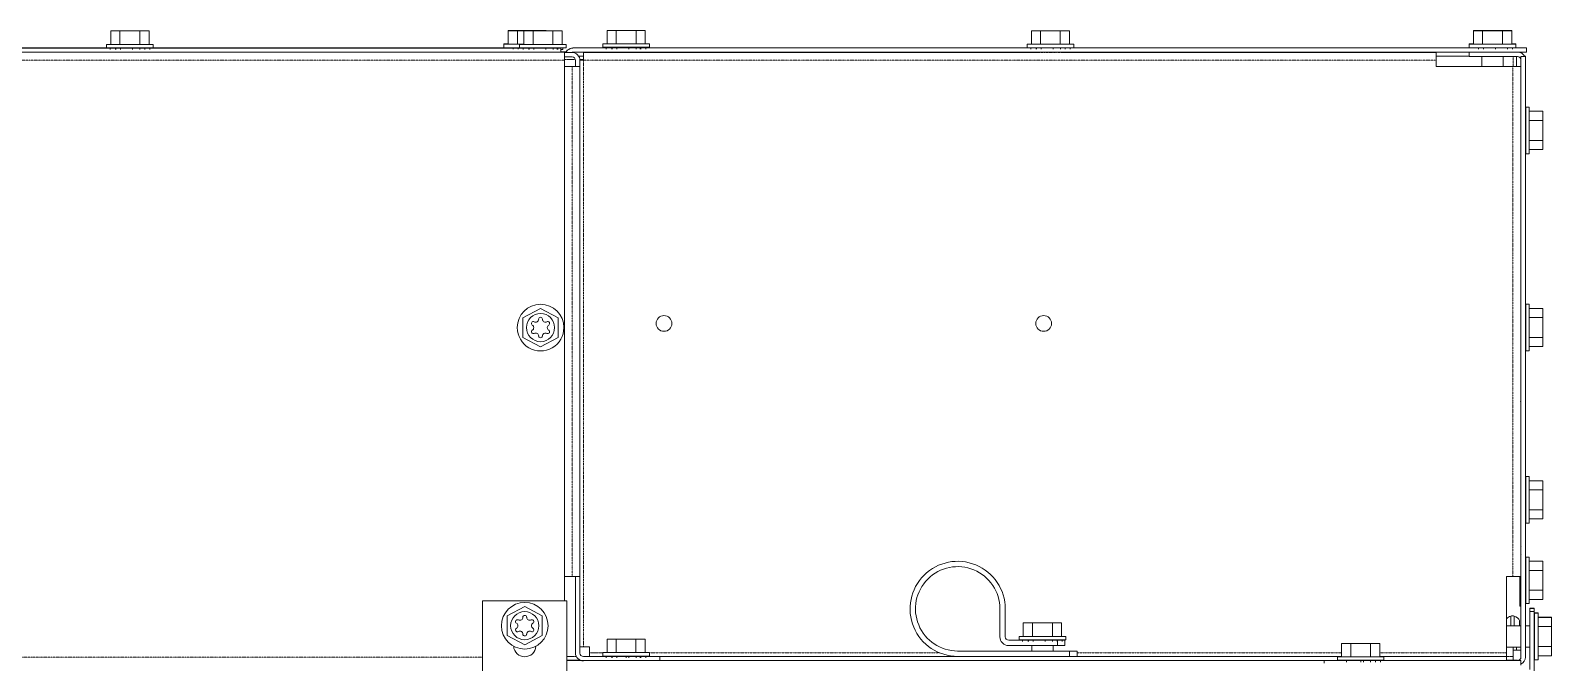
# Model space of a CAD drawing. Header units: millimetres. Extents: x 60499 to 556746, y 248297 to 497145.
# Drawn here: x 197580 to 208932, y 459628 to 464348 of the extents above; entities that cross this region are included whole.
import ezdxf

# ---------------------------------------------------------------- set-up
doc = ezdxf.new("R2010")
doc.units = ezdxf.units.MM
doc.linetypes.add('PHANTOM', pattern=[20, 10, -2, 2, -2, 2, -2])

msp = doc.modelspace()

# ---------------------------------------------------------------- linework, layer by layer
at = {"color": 7, "lineweight": 13, "ltscale": 0.002048}
for p, q in [((198248, 464344), (198179, 464344)), ((198396, 464344), (198465, 464344)), ((201214, 464347), (201145, 464347)), ((201214, 464347), (201145, 464346)), ((201214, 464346), (201145, 464346)), ((201331, 464345), (201262, 464345)), ((201361, 464347), (201430, 464347)), ((201361, 464346), (201430, 464346)), ((201361, 464346), (201430, 464346)), ((201479, 464345), (201548, 464345)), ((201952, 464348), (201883, 464348)), ((202100, 464348), (202168, 464348)), ((205118, 464346), (205050, 464346)), ((205266, 464346), (205335, 464346)), ((208418, 464348), (208350, 464348)), ((208418, 464346), (208350, 464346)), ((208566, 464348), (208635, 464348)), ((208566, 464346), (208635, 464346)), ((198396, 464244), (198465, 464244)), ((201479, 464244), (201548, 464244)), ((202100, 464247), (202168, 464247)), ((205266, 464245), (205335, 464245)), ((208566, 464245), (208635, 464245)), ((208867, 463744), (208867, 463675)), ((208867, 463527), (208867, 463458)), ((208867, 462272), (208867, 462204)), ((208867, 462056), (208867, 461987)), ((208867, 460985), (208867, 460917)), ((208867, 460769), (208867, 460700)), ((208867, 460384), (208867, 460316)), ((208867, 460168), (208867, 460099)), ((205059, 459924), (204990, 459924)), ((205207, 459924), (205276, 459924)), ((208932, 459965), (208932, 459896)), ((201952, 459803), (201883, 459803)), ((202099, 459803), (202168, 459803)), ((205207, 459823), (205276, 459823)), ((202099, 459702), (202168, 459702)), ((207434, 459771), (207365, 459771)), ((207582, 459771), (207650, 459771)), ((207582, 459671), (207650, 459671)), ((208932, 459748), (208932, 459679))]:
    msp.add_line(p, q, dxfattribs=at)
at = {"color": 7, "lineweight": 13, "ltscale": 0.002047}
for p, q in [((198179, 464344), (198248, 464344)), ((198465, 464344), (198396, 464344)), ((201145, 464347), (201214, 464347)), ((201145, 464346), (201214, 464346)), ((201145, 464346), (201214, 464346)), ((201262, 464345), (201331, 464345)), ((201430, 464347), (201362, 464347)), ((201430, 464346), (201362, 464347)), ((201430, 464346), (201362, 464346)), ((201548, 464345), (201479, 464345)), ((201883, 464348), (201952, 464348)), ((202168, 464348), (202100, 464348)), ((205050, 464346), (205118, 464346)), ((205335, 464346), (205266, 464346)), ((208350, 464348), (208418, 464348)), ((208350, 464346), (208418, 464346)), ((208635, 464348), (208566, 464348)), ((208635, 464346), (208566, 464346)), ((198179, 464244), (198248, 464244)), ((201145, 464245), (201214, 464245)), ((201262, 464244), (201331, 464244)), ((201883, 464247), (201952, 464247)), ((205050, 464245), (205118, 464245)), ((208350, 464245), (208418, 464245)), ((204990, 459924), (205059, 459924)), ((205276, 459924), (205207, 459924)), ((201883, 459803), (201951, 459803)), ((202168, 459803), (202100, 459803)), ((204990, 459823), (205059, 459823)), ((201883, 459702), (201951, 459702)), ((207365, 459771), (207434, 459771)), ((207365, 459671), (207434, 459671)), ((207650, 459771), (207582, 459771))]:
    msp.add_line(p, q, dxfattribs=at)
at = {"color": 7, "lineweight": 13, "ltscale": 0.003}
for p, q in [((198179, 464244), (198179, 464344)), ((198248, 464244), (198248, 464344)), ((198396, 464244), (198396, 464344)), ((198465, 464244), (198465, 464344)), ((201145, 464245), (201145, 464346)), ((201214, 464245), (201214, 464346)), ((201262, 464244), (201262, 464345)), ((201331, 464244), (201331, 464345)), ((201479, 464244), (201479, 464345)), ((201548, 464244), (201548, 464345)), ((201883, 464247), (201883, 464348)), ((201952, 464247), (201952, 464348)), ((202100, 464247), (202100, 464348)), ((202168, 464247), (202168, 464348)), ((205050, 464245), (205050, 464346)), ((205118, 464245), (205118, 464346)), ((205266, 464245), (205266, 464346)), ((205335, 464245), (205335, 464346)), ((208350, 464245), (208350, 464346)), ((208418, 464245), (208418, 464346)), ((208566, 464245), (208566, 464346)), ((208635, 464247), (208635, 464348)), ((208635, 464245), (208635, 464346)), ((208766, 463744), (208867, 463744)), ((208766, 463675), (208867, 463675)), ((208766, 463527), (208867, 463527)), ((208766, 463458), (208867, 463458)), ((208766, 462272), (208867, 462272)), ((208766, 462204), (208867, 462204)), ((208766, 462056), (208867, 462056)), ((208766, 461987), (208867, 461987)), ((208766, 460986), (208867, 460986)), ((208766, 460985), (208867, 460985)), ((208766, 460917), (208867, 460917)), ((208766, 460769), (208867, 460769)), ((208766, 460700), (208867, 460700)), ((208766, 460384), (208867, 460384)), ((208766, 460316), (208867, 460316)), ((208766, 460168), (208867, 460168)), ((208766, 460099), (208867, 460099)), ((204990, 459823), (204990, 459924)), ((205059, 459823), (205059, 459924)), ((205207, 459823), (205207, 459924)), ((205276, 459823), (205276, 459924)), ((208832, 459966), (208932, 459966)), ((208832, 459965), (208932, 459965)), ((208832, 459896), (208932, 459896)), ((201883, 459702), (201883, 459803)), ((201951, 459702), (201951, 459803)), ((202099, 459702), (202099, 459803)), ((202168, 459702), (202168, 459803)), ((207365, 459671), (207365, 459771)), ((207434, 459671), (207434, 459771)), ((207582, 459671), (207582, 459771)), ((207650, 459671), (207650, 459771)), ((208832, 459748), (208932, 459748)), ((208832, 459679), (208932, 459679))]:
    msp.add_line(p, q, dxfattribs=at)
at = {"color": 7, "lineweight": 13, "ltscale": 0.004405}
for p, q in [((198248, 464344), (198396, 464344)), ((198396, 464344), (198248, 464344)), ((201214, 464347), (201361, 464347)), ((201362, 464347), (201214, 464347)), ((201362, 464347), (201214, 464347)), ((201214, 464346), (201361, 464346)), ((201362, 464346), (201214, 464346)), ((201214, 464346), (201361, 464346)), ((201331, 464345), (201479, 464345)), ((201479, 464345), (201331, 464345)), ((201952, 464348), (202100, 464348)), ((202100, 464348), (201952, 464348)), ((205118, 464346), (205266, 464346)), ((205266, 464346), (205118, 464346)), ((208418, 464348), (208566, 464348)), ((208566, 464348), (208418, 464348)), ((208418, 464346), (208566, 464346)), ((208566, 464346), (208418, 464346)), ((198248, 464244), (198396, 464244)), ((201331, 464244), (201479, 464244)), ((201952, 464247), (202100, 464247)), ((205118, 464245), (205266, 464245)), ((208418, 464245), (208566, 464245)), ((208867, 463675), (208867, 463527)), ((201387, 462272), (201256, 462203)), ((201387, 462272), (201256, 462203)), ((201518, 462203), (201387, 462272)), ((201518, 462203), (201387, 462272)), ((201256, 462203), (201256, 462055)), ((201518, 462055), (201518, 462203)), ((208867, 462204), (208867, 462056)), ((201256, 462055), (201387, 461986)), ((201387, 461986), (201518, 462055)), ((208867, 460917), (208867, 460769)), ((208867, 460316), (208867, 460168)), ((201269, 460046), (201138, 459977)), ((201400, 459977), (201269, 460046)), ((201138, 459977), (201138, 459829)), ((201400, 459829), (201400, 459977)), ((205059, 459924), (205207, 459924)), ((205207, 459924), (205059, 459924)), ((208932, 459896), (208932, 459748)), ((201138, 459829), (201269, 459760)), ((201269, 459760), (201400, 459829)), ((201951, 459803), (202099, 459803)), ((202100, 459803), (201952, 459803)), ((205059, 459823), (205207, 459823)), ((201951, 459702), (202099, 459702)), ((207434, 459771), (207582, 459771)), ((207582, 459771), (207434, 459771)), ((207434, 459671), (207582, 459671))]:
    msp.add_line(p, q, dxfattribs=at)
at = {"color": 7, "lineweight": 13, "ltscale": 2.8415e-05}
for p, q in [((201145, 464346), (201145, 464347)), ((201114, 464246), (201114, 464247)), ((201114, 464245), (201114, 464246))]:
    msp.add_line(p, q, dxfattribs=at)
at = {"color": 7, "lineweight": 13, "ltscale": 2.84751e-05}
msp.add_line((201145, 464346), (201145, 464346), dxfattribs=at)
at = {"color": 7, "lineweight": 13, "ltscale": 2.71534e-05}
for p, q in [((201214, 464347), (201214, 464347)), ((201361, 464347), (201361, 464347))]:
    msp.add_line(p, q, dxfattribs=at)
at = {"color": 7, "lineweight": 13, "ltscale": 2.72736e-05}
for p, q in [((201214, 464346), (201214, 464346)), ((201361, 464346), (201361, 464346))]:
    msp.add_line(p, q, dxfattribs=at)
at = {"color": 7, "lineweight": 13, "ltscale": 1.71812e-05}
msp.add_line((201361, 464345), (201361, 464346), dxfattribs=at)
at = {"color": 7, "lineweight": 13, "ltscale": 7.46119e-05}
msp.add_line((201430, 464345), (201430, 464347), dxfattribs=at)
at = {"color": 7, "lineweight": 13, "ltscale": 1.77819e-05}
msp.add_line((201430, 464345), (201430, 464346), dxfattribs=at)
at = {"color": 7, "lineweight": 13, "ltscale": 4.6257e-05}
msp.add_line((201430, 464345), (201430, 464346), dxfattribs=at)
at = {"color": 7, "lineweight": 13, "ltscale": 5.49076e-05}
for p, q in [((208350, 464346), (208350, 464348)), ((208318, 464245), (208318, 464247))]:
    msp.add_line(p, q, dxfattribs=at)
at = {"color": 7, "lineweight": 13, "ltscale": 5.37061e-05}
for p, q in [((208418, 464346), (208418, 464348)), ((208566, 464346), (208566, 464348))]:
    msp.add_line(p, q, dxfattribs=at)
at = {"color": 7, "lineweight": 13, "ltscale": 0.03937}
for p, q in [((189896, 464215), (201539, 464215)), ((194603, 464219), (198148, 464219)), ((198496, 464219), (201140, 464219)), ((201974, 464217), (208744, 464217)), ((205019, 464219), (202173, 464219)), ((208344, 464219), (205366, 464219)), ((189896, 464186), (201539, 464186)), ((201566, 464126), (201566, 460090)), ((201707, 464184), (205113, 464184)), ((201974, 464187), (208744, 464187)), ((205272, 464184), (208072, 464184)), ((208704, 464153), (208704, 459669)), ((208738, 464153), (208738, 459669)), ((201681, 464078), (201681, 460270)), ((208702, 460271), (208702, 464079)), ((207365, 459674), (202173, 459674)), ((205335, 459714), (204500, 459714)), ((205335, 459674), (204500, 459674)), ((208597, 459674), (207650, 459674)), ((201584, 459642), (207235, 459642)), ((207235, 459642), (208704, 459642))]:
    msp.add_line(p, q, dxfattribs=at)
at = {"color": 7, "lineweight": 13, "ltscale": 0.000762519}
for p, q in [((198148, 464218), (198148, 464244)), ((198496, 464218), (198496, 464244)), ((201114, 464219), (201114, 464245)), ((201231, 464219), (201231, 464244)), ((201579, 464219), (201579, 464244)), ((201852, 464222), (201852, 464247)), ((208318, 464219), (208318, 464245)), ((208666, 464221), (208666, 464247)), ((208666, 464219), (208666, 464245)), ((204959, 459798), (204959, 459823)), ((205307, 459798), (205307, 459823)), ((201852, 459676), (201852, 459702)), ((202199, 459676), (202199, 459702)), ((207334, 459645), (207334, 459671)), ((207681, 459645), (207681, 459671))]:
    msp.add_line(p, q, dxfattribs=at)
at = {"color": 7, "lineweight": 13, "ltscale": 0.000374982}
for p, q in [((198174, 464218), (198174, 464205)), ((198216, 464218), (198216, 464205)), ((198218, 464218), (198218, 464205)), ((198253, 464205), (198253, 464218)), ((198433, 464205), (198433, 464218)), ((198470, 464218), (198470, 464205)), ((201182, 464219), (201182, 464207)), ((201219, 464207), (201219, 464219)), ((201257, 464219), (201257, 464206)), ((201299, 464219), (201299, 464206)), ((201301, 464219), (201301, 464206)), ((201426, 464206), (201426, 464219)), ((201480, 464219), (201480, 464206)), ((201510, 464219), (201510, 464206)), ((201553, 464219), (201553, 464206)), ((201921, 464222), (201921, 464209)), ((201957, 464209), (201957, 464222)), ((202130, 464222), (202130, 464209)), ((202136, 464209), (202136, 464222)), ((202173, 464222), (202173, 464209)), ((205045, 464219), (205045, 464207)), ((205087, 464219), (205087, 464207)), ((205088, 464219), (205088, 464207)), ((205213, 464207), (205213, 464219)), ((205267, 464219), (205267, 464207)), ((205340, 464219), (205340, 464207)), ((208386, 464219), (208386, 464207)), ((208424, 464207), (208424, 464219)), ((208603, 464207), (208603, 464219)), ((208640, 464219), (208640, 464207)), ((205064, 459785), (205064, 459798)), ((205154, 459785), (205154, 459798)), ((205208, 459798), (205208, 459785)), ((205243, 459785), (205243, 459798)), ((201921, 459676), (201921, 459664)), ((201957, 459664), (201957, 459676)), ((202130, 459676), (202130, 459664)), ((202136, 459664), (202136, 459676)), ((207403, 459645), (207403, 459632)), ((207508, 459645), (207508, 459632)), ((207529, 459632), (207529, 459645)), ((207582, 459645), (207582, 459632)), ((207618, 459632), (207618, 459645)), ((207655, 459645), (207655, 459632))]:
    msp.add_line(p, q, dxfattribs=at)
at = {"color": 7, "lineweight": 13, "ltscale": 0.005176}
for p, q in [((198322, 464244), (198496, 464244)), ((201405, 464244), (201579, 464244)), ((202026, 464247), (202199, 464247)), ((205192, 464245), (205366, 464245)), ((208492, 464245), (208666, 464245)), ((205133, 459823), (205307, 459823)), ((202025, 459702), (202199, 459702)), ((207508, 459671), (207681, 459671))]:
    msp.add_line(p, q, dxfattribs=at)
at = {"color": 7, "lineweight": 13, "ltscale": 0.000375042}
for p, q in [((198343, 464205), (198343, 464218)), ((198397, 464218), (198397, 464205)), ((201336, 464206), (201336, 464219)), ((201516, 464206), (201516, 464219)), ((201878, 464222), (201878, 464209)), ((201920, 464222), (201920, 464209)), ((202047, 464209), (202047, 464222)), ((202100, 464222), (202100, 464209)), ((205124, 464207), (205124, 464219)), ((205303, 464207), (205303, 464219)), ((208513, 464207), (208513, 464219)), ((204985, 459798), (204985, 459785)), ((205027, 459798), (205027, 459785)), ((205028, 459798), (205028, 459785)), ((205281, 459798), (205281, 459785)), ((201878, 459676), (201878, 459664)), ((201920, 459676), (201920, 459664)), ((202025, 459676), (202025, 459664)), ((202046, 459664), (202046, 459676)), ((202100, 459676), (202100, 459664)), ((202173, 459676), (202173, 459664))]:
    msp.add_line(p, q, dxfattribs=at)
at = {"color": 7, "lineweight": 13, "ltscale": 0.000925019}
for p, q in [((198496, 464244), (198465, 464244)), ((201579, 464244), (201548, 464244)), ((202199, 464247), (202168, 464247)), ((208635, 464247), (208666, 464247)), ((208666, 464247), (208635, 464247)), ((208666, 464245), (208635, 464245)), ((205307, 459823), (205276, 459823)), ((202199, 459702), (202168, 459702)), ((207681, 459671), (207650, 459671))]:
    msp.add_line(p, q, dxfattribs=at)
at = {"color": 7, "lineweight": 13, "ltscale": 0.001453}
msp.add_line((201214, 464245), (201262, 464245), dxfattribs=at)
at = {"color": 7, "lineweight": 13, "ltscale": 9.4196e-05}
msp.add_line((201539, 464215), (201539, 464219), dxfattribs=at)
at = {"color": 7, "lineweight": 13, "ltscale": 0.000887533}
msp.add_line((201539, 464186), (201539, 464215), dxfattribs=at)
at = {"color": 7, "lineweight": 13, "ltscale": 0.000400093}
msp.add_line((201553, 464206), (201539, 464206), dxfattribs=at)
at = {"color": 7, "lineweight": 13, "ltscale": 0.000380142}
msp.add_line((201589, 464203), (201580, 464194), dxfattribs=at)
at = {"color": 7, "lineweight": 13, "ltscale": 0.0003801}
msp.add_line((201589, 464200), (201580, 464191), dxfattribs=at)
at = {"color": 7, "lineweight": 13, "ltscale": 0.002431}
msp.add_line((201629, 464219), (201711, 464219), dxfattribs=at)
at = {"color": 7, "lineweight": 13, "ltscale": 7.23291e-05}
msp.add_line((201629, 464217), (201629, 464219), dxfattribs=at)
at = {"color": 7, "lineweight": 13, "ltscale": 0.001556}
for p, q in [((201629, 464217), (201681, 464217)), ((201629, 464187), (201681, 464187))]:
    msp.add_line(p, q, dxfattribs=at)
at = {"color": 7, "lineweight": 13, "ltscale": 0.008727}
for p, q in [((201681, 464217), (201974, 464217)), ((201681, 464187), (201974, 464187))]:
    msp.add_line(p, q, dxfattribs=at)
at = {"color": 7, "lineweight": 13, "ltscale": 0.004975}
msp.add_line((201878, 464219), (201711, 464219), dxfattribs=at)
at = {"color": 7, "lineweight": 13, "ltscale": 5.88725e-06}
msp.add_line((201711, 464219), (201711, 464219), dxfattribs=at)
at = {"color": 7, "lineweight": 13, "ltscale": 0.000762579}
for p, q in [((202199, 464222), (202199, 464247)), ((208740, 463775), (208766, 463775)), ((208740, 463427), (208766, 463427)), ((208740, 462304), (208766, 462304)), ((208740, 461956), (208766, 461956)), ((208740, 461017), (208766, 461017)), ((208740, 461016), (208766, 461016)), ((208740, 460669), (208766, 460669)), ((208740, 460415), (208766, 460415)), ((208740, 460068), (208766, 460068)), ((208806, 459998), (208832, 459998)), ((208806, 459996), (208832, 459996)), ((208806, 459648), (208832, 459648))]:
    msp.add_line(p, q, dxfattribs=at)
at = {"color": 7, "lineweight": 13, "ltscale": 0.000762459}
for p, q in [((205019, 464219), (205019, 464245)), ((205366, 464219), (205366, 464245))]:
    msp.add_line(p, q, dxfattribs=at)
at = {"color": 7, "lineweight": 13, "ltscale": 0.000924899}
msp.add_line((205366, 464245), (205335, 464245), dxfattribs=at)
at = {"color": 7, "lineweight": 13, "ltscale": 0.0031}
for p, q in [((208744, 464219), (208640, 464219)), ((204881, 459795), (204985, 459795)), ((202173, 459674), (202277, 459674))]:
    msp.add_line(p, q, dxfattribs=at)
at = {"color": 7, "lineweight": 13, "ltscale": 7.82163e-05}
msp.add_line((208744, 464217), (208744, 464219), dxfattribs=at)
at = {"color": 7, "lineweight": 13, "ltscale": 0.000899968}
msp.add_line((208744, 464217), (208744, 464187), dxfattribs=at)
at = {"color": 7, "linetype": 'PHANTOM', "lineweight": 13, "ltscale": 0.03937}
for p, q in [((189892, 464126), (201566, 464126)), ((208072, 464184), (201707, 464184)), ((208072, 464125), (201707, 464125)), ((201707, 459746), (201707, 464125)), ((201622, 464078), (201622, 460270)), ((208643, 460271), (208643, 464079)), ((194026, 459668), (200954, 459668)), ((204492, 459674), (202173, 459674)), ((204366, 459700), (202199, 459700)), ((207365, 459700), (205391, 459700)), ((207365, 459674), (205391, 459674)), ((208597, 459700), (207650, 459700)), ((208597, 459674), (207650, 459674))]:
    msp.add_line(p, q, dxfattribs=at)
at = {"color": 7, "lineweight": 13, "ltscale": 0.001029}
msp.add_line((201574, 464189), (201539, 464189), dxfattribs=at)
at = {"color": 7, "lineweight": 13, "ltscale": 0.001032}
msp.add_line((201574, 464189), (201539, 464189), dxfattribs=at)
at = {"color": 7, "lineweight": 13, "ltscale": 0.00066574}
msp.add_line((201562, 464186), (201539, 464186), dxfattribs=at)
at = {"color": 7, "lineweight": 13, "ltscale": 0.000784566}
msp.add_line((201539, 464186), (201566, 464186), dxfattribs=at)
at = {"color": 7, "linetype": 'PHANTOM', "lineweight": 13, "ltscale": 0.000784566}
msp.add_line((201539, 464186), (201566, 464186), dxfattribs=at)
at = {"color": 7, "lineweight": 13, "ltscale": 1.68207e-06}
msp.add_line((201566, 464186), (201566, 464186), dxfattribs=at)
at = {"color": 7, "lineweight": 13, "ltscale": 0.001775}
msp.add_line((201566, 464126), (201566, 464186), dxfattribs=at)
at = {"color": 7, "lineweight": 13, "ltscale": 0.001659}
msp.add_line((201622, 464184), (201566, 464184), dxfattribs=at)
at = {"color": 7, "lineweight": 13, "ltscale": 0.001658}
for p, q in [((201566, 464183), (201622, 464183)), ((201566, 464150), (201622, 464150)), ((201622, 464078), (201566, 464078)), ((201622, 464078), (201566, 464078)), ((201622, 460270), (201566, 460270))]:
    msp.add_line(p, q, dxfattribs=at)
at = {"color": 7, "linetype": 'PHANTOM', "lineweight": 13, "ltscale": 0.002416}
msp.add_line((201647, 464130), (201566, 464130), dxfattribs=at)
at = {"color": 7, "lineweight": 13, "ltscale": 7.2269e-05}
msp.add_line((201580, 464191), (201580, 464194), dxfattribs=at)
at = {"color": 7, "lineweight": 13, "ltscale": 2.54714e-05}
msp.add_line((201622, 464184), (201622, 464183), dxfattribs=at)
at = {"color": 7, "lineweight": 13, "ltscale": 0.00136}
for p, q in [((201648, 464124), (201648, 464078)), ((201681, 464124), (201681, 464078)), ((208072, 464079), (208072, 464125)), ((208597, 460271), (208643, 460271)), ((201753, 459746), (201753, 459700))]:
    msp.add_line(p, q, dxfattribs=at)
at = {"color": 7, "lineweight": 13, "ltscale": 0.001042}
msp.add_line((201672, 464155), (201707, 464155), dxfattribs=at)
at = {"color": 7, "linetype": 'PHANTOM', "lineweight": 13, "ltscale": 0.000782764}
msp.add_line((201707, 464130), (201681, 464130), dxfattribs=at)
at = {"color": 7, "lineweight": 13, "ltscale": 2.64325e-06}
for p, q in [((201707, 464184), (201707, 464184)), ((208072, 464184), (208072, 464184)), ((201648, 464078), (201648, 464078)), ((201681, 464078), (201681, 464078)), ((208669, 464079), (208669, 464079)), ((208702, 464079), (208702, 464079)), ((201753, 459674), (201753, 459674)), ((208597, 459674), (208597, 459674))]:
    msp.add_line(p, q, dxfattribs=at)
at = {"color": 7, "lineweight": 13, "ltscale": 0.001765}
for p, q in [((201707, 464184), (201707, 464125)), ((208072, 464184), (208072, 464125))]:
    msp.add_line(p, q, dxfattribs=at)
at = {"color": 7, "lineweight": 13, "ltscale": 6.23568e-05}
msp.add_line((207906, 464187), (207906, 464184), dxfattribs=at)
at = {"color": 7, "lineweight": 13, "ltscale": 0.007316}
for p, q in [((208318, 464156), (208072, 464156)), ((208072, 464156), (208318, 464156))]:
    msp.add_line(p, q, dxfattribs=at)
at = {"color": 7, "lineweight": 13, "ltscale": 0.000999991}
for p, q in [((208318, 464187), (208318, 464153)), ((208704, 459609), (208704, 459642))]:
    msp.add_line(p, q, dxfattribs=at)
at = {"color": 7, "lineweight": 13, "ltscale": 0.010725}
msp.add_line((208318, 464153), (208678, 464153), dxfattribs=at)
at = {"color": 7, "lineweight": 13, "ltscale": 0.002191}
for p, q in [((208413, 464153), (208413, 464079)), ((208572, 464153), (208572, 464079)), ((208572, 464153), (208572, 464079))]:
    msp.add_line(p, q, dxfattribs=at)
at = {"color": 7, "linetype": 'PHANTOM', "lineweight": 13, "ltscale": 0.002191}
msp.add_line((208645, 464153), (208645, 464079), dxfattribs=at)
at = {"color": 7, "lineweight": 13, "ltscale": 0.002188}
msp.add_line((208671, 464079), (208671, 464153), dxfattribs=at)
at = {"color": 7, "lineweight": 13, "ltscale": 0.000999871}
msp.add_line((208738, 464153), (208704, 464153), dxfattribs=at)
msp.add_line((208738, 464153), (208704, 464153), dxfattribs=at)
at = {"color": 7, "lineweight": 13, "ltscale": 0.000218549}
msp.add_line((208738, 464156), (208731, 464156), dxfattribs=at)
at = {"color": 7, "lineweight": 13, "ltscale": 0.000216507}
msp.add_line((208738, 464155), (208731, 464155), dxfattribs=at)
at = {"color": 7, "lineweight": 13, "ltscale": 3.78466e-06}
msp.add_line((208738, 464155), (208738, 464156), dxfattribs=at)
at = {"color": 7, "lineweight": 13, "ltscale": 7.44917e-05}
msp.add_line((208738, 464153), (208738, 464155), dxfattribs=at)
at = {"color": 7, "lineweight": 13, "ltscale": 0.000990019}
for p, q in [((201648, 464078), (201681, 464078)), ((208702, 464079), (208669, 464079)), ((208770, 460034), (208803, 460034)), ((208803, 460033), (208770, 460033)), ((208803, 460033), (208770, 460033)), ((208803, 460033), (208770, 460033)), ((208803, 460033), (208770, 460033)), ((208770, 460031), (208803, 460031)), ((208770, 460009), (208803, 460009)), ((208770, 460009), (208803, 460009)), ((202277, 459640), (202277, 459673))]:
    msp.add_line(p, q, dxfattribs=at)
at = {"color": 7, "lineweight": 13, "ltscale": 0.016985}
for p, q in [((208072, 464079), (208643, 464079)), ((208072, 464079), (208643, 464079)), ((201648, 460270), (201648, 459699)), ((201681, 460270), (201681, 459699)), ((208597, 460271), (208597, 459700)), ((202277, 459673), (201707, 459673))]:
    msp.add_line(p, q, dxfattribs=at)
at = {"color": 7, "lineweight": 13, "ltscale": 7.53328e-05}
for p, q in [((208740, 463749), (208738, 463749)), ((208740, 463707), (208738, 463707)), ((208740, 463705), (208738, 463705)), ((208738, 463670), (208740, 463670)), ((208740, 463601), (208738, 463601)), ((208738, 463580), (208740, 463580)), ((208740, 463526), (208738, 463526)), ((208740, 463496), (208738, 463496)), ((208738, 463490), (208740, 463490)), ((208740, 463453), (208738, 463453)), ((208740, 460991), (208738, 460991)), ((208740, 460389), (208738, 460389)), ((208740, 460347), (208738, 460347)), ((208740, 460346), (208738, 460346)), ((208738, 460310), (208740, 460310)), ((208740, 460242), (208738, 460242)), ((208738, 460221), (208740, 460221)), ((208740, 460167), (208738, 460167)), ((208740, 460137), (208738, 460137)), ((208738, 460131), (208740, 460131)), ((208740, 460094), (208738, 460094)), ((207360, 459645), (207360, 459643))]:
    msp.add_line(p, q, dxfattribs=at)
at = {"color": 7, "lineweight": 13, "ltscale": 0.001516}
for p, q in [((208740, 463775), (208740, 463724)), ((208740, 463478), (208740, 463427)), ((208740, 462304), (208740, 462253)), ((208740, 462007), (208740, 461956)), ((208740, 461016), (208740, 460965)), ((208740, 460720), (208740, 460669)), ((208740, 460415), (208740, 460365)), ((208740, 460119), (208740, 460068)), ((208806, 459996), (208806, 459945)), ((208806, 459699), (208806, 459648))]:
    msp.add_line(p, q, dxfattribs=at)
at = {"color": 7, "lineweight": 13, "ltscale": 0.005175}
for p, q in [((208766, 463601), (208766, 463775)), ((208766, 463601), (208766, 463427)), ((208766, 462130), (208766, 462304)), ((208766, 462130), (208766, 461956)), ((208766, 460843), (208766, 461016)), ((208766, 460843), (208766, 460669)), ((208766, 460242), (208766, 460415)), ((208766, 460242), (208766, 460068)), ((208832, 459822), (208832, 459996)), ((208832, 459822), (208832, 459648))]:
    msp.add_line(p, q, dxfattribs=at)
at = {"color": 7, "lineweight": 13, "ltscale": 0.003659}
for p, q in [((208740, 463724), (208740, 463601)), ((208740, 463601), (208740, 463478)), ((208740, 462253), (208740, 462130)), ((208740, 462130), (208740, 462007)), ((208740, 460965), (208740, 460843)), ((208740, 460843), (208740, 460720)), ((208740, 460365), (208740, 460242)), ((208740, 460242), (208740, 460119)), ((208806, 459945), (208806, 459822)), ((208806, 459822), (208806, 459699))]:
    msp.add_line(p, q, dxfattribs=at)
at = {"color": 7, "lineweight": 13, "ltscale": 7.50925e-05}
for p, q in [((208740, 462278), (208738, 462278)), ((208740, 462236), (208738, 462236)), ((208740, 462234), (208738, 462234)), ((208738, 462198), (208740, 462198)), ((208740, 462130), (208738, 462130)), ((208738, 462109), (208740, 462109)), ((208740, 462055), (208738, 462055)), ((208740, 462025), (208738, 462025)), ((208738, 462019), (208740, 462019)), ((208740, 461982), (208738, 461982))]:
    msp.add_line(p, q, dxfattribs=at)
at = {"color": 7, "lineweight": 13, "ltscale": 6.6562e-05}
for p, q in [((208704, 462209), (208702, 462209)), ((208704, 462050), (208702, 462050)), ((208704, 461778), (208702, 461778)), ((208702, 461435), (208704, 461435)), ((208704, 460381), (208702, 460381))]:
    msp.add_line(p, q, dxfattribs=at)
at = {"color": 7, "lineweight": 13, "ltscale": 7.52126e-05}
for p, q in [((208740, 460990), (208738, 460990)), ((208740, 460948), (208738, 460948)), ((208740, 460947), (208738, 460947)), ((208738, 460911), (208740, 460911)), ((208740, 460843), (208738, 460843)), ((208738, 460822), (208740, 460822)), ((208740, 460768), (208738, 460768)), ((208740, 460738), (208738, 460738)), ((208738, 460732), (208740, 460732)), ((208740, 460695), (208738, 460695)), ((208806, 459971), (208803, 459971))]:
    msp.add_line(p, q, dxfattribs=at)
at = {"color": 7, "lineweight": 13, "ltscale": 1.628e-05}
for p, q in [((208740, 461017), (208740, 461016)), ((208766, 461016), (208766, 461017))]:
    msp.add_line(p, q, dxfattribs=at)
at = {"color": 7, "lineweight": 13, "ltscale": 1.71211e-05}
msp.add_line((208867, 460986), (208867, 460985), dxfattribs=at)
at = {"color": 7, "lineweight": 13, "ltscale": 0.006571}
msp.add_line((208695, 460271), (208695, 460050), dxfattribs=at)
at = {"color": 7, "linetype": 'PHANTOM', "lineweight": 13, "ltscale": 6.6562e-05}
msp.add_line((208702, 460281), (208704, 460281), dxfattribs=at)
at = {"color": 7, "lineweight": 13, "ltscale": 0.018546}
for p, q in [((200954, 460090), (200954, 459467)), ((201584, 460090), (201584, 459467))]:
    msp.add_line(p, q, dxfattribs=at)
at = {"color": 7, "lineweight": 13, "ltscale": 0.01875}
msp.add_line((200954, 460090), (201584, 460090), dxfattribs=at)
at = {"color": 7, "lineweight": 13, "ltscale": 0.0062}
for p, q in [((204815, 460029), (204815, 459821)), ((204855, 460029), (204855, 459821))]:
    msp.add_line(p, q, dxfattribs=at)
at = {"color": 7, "lineweight": 13, "ltscale": 0.000378995}
msp.add_line((208704, 460084), (208695, 460075), dxfattribs=at)
at = {"color": 7, "lineweight": 13, "ltscale": 0.00026793}
msp.add_line((208695, 460050), (208704, 460050), dxfattribs=at)
at = {"color": 7, "lineweight": 13, "ltscale": 7.68947e-06}
for p, q in [((208770, 460033), (208770, 460034)), ((208803, 460033), (208803, 460034)), ((208803, 460011), (208803, 460011))]:
    msp.add_line(p, q, dxfattribs=at)
at = {"color": 7, "lineweight": 13, "ltscale": 2.07856e-05}
for p, q in [((208770, 460033), (208770, 460033)), ((208803, 460033), (208803, 460033))]:
    msp.add_line(p, q, dxfattribs=at)
at = {"color": 7, "lineweight": 13, "ltscale": 4.08503e-05}
for p, q in [((208770, 460031), (208770, 460033)), ((208803, 460031), (208803, 460033)), ((208803, 460010), (208803, 460009))]:
    msp.add_line(p, q, dxfattribs=at)
at = {"color": 7, "lineweight": 13, "ltscale": 0.000665019}
for p, q in [((208770, 460031), (208770, 460009)), ((208803, 460031), (208803, 460009))]:
    msp.add_line(p, q, dxfattribs=at)
at = {"color": 7, "lineweight": 13, "ltscale": 0.012852}
msp.add_line((208770, 460009), (208770, 459577), dxfattribs=at)
at = {"color": 7, "lineweight": 13, "ltscale": 2.07255e-05}
msp.add_line((208803, 460011), (208803, 460010), dxfattribs=at)
at = {"color": 7, "lineweight": 13, "ltscale": 0.014499}
msp.add_line((208803, 460009), (208803, 459522), dxfattribs=at)
at = {"color": 7, "lineweight": 13, "ltscale": 0.003191}
for p, q in [((208704, 459902), (208597, 459902)), ((208704, 459743), (208597, 459743))]:
    msp.add_line(p, q, dxfattribs=at)
at = {"color": 7, "lineweight": 13, "ltscale": 0.002159}
for p, q in [((208628, 459974), (208628, 459902)), ((208628, 459974), (208628, 459902)), ((208654, 459902), (208654, 459974)), ((208654, 459902), (208654, 459974))]:
    msp.add_line(p, q, dxfattribs=at)
at = {"color": 7, "lineweight": 13, "ltscale": 0.00118}
msp.add_line((208694, 459941), (208694, 459902), dxfattribs=at)
at = {"color": 7, "lineweight": 13, "ltscale": 0.000962145}
for p, q in [((208770, 459903), (208738, 459903)), ((208770, 459902), (208738, 459902)), ((208770, 459743), (208738, 459743))]:
    msp.add_line(p, q, dxfattribs=at)
at = {"color": 7, "lineweight": 13, "ltscale": 7.49723e-05}
for p, q in [((208806, 459970), (208803, 459970)), ((208806, 459928), (208803, 459928)), ((208806, 459927), (208803, 459927)), ((208803, 459891), (208806, 459891)), ((208806, 459822), (208803, 459822)), ((208803, 459801), (208806, 459801)), ((208806, 459747), (208803, 459747)), ((208806, 459718), (208803, 459718)), ((208803, 459712), (208806, 459712)), ((208806, 459674), (208803, 459674))]:
    msp.add_line(p, q, dxfattribs=at)
at = {"color": 7, "lineweight": 13, "ltscale": 4.27727e-05}
for p, q in [((208806, 459998), (208806, 459996)), ((208832, 459996), (208832, 459998))]:
    msp.add_line(p, q, dxfattribs=at)
at = {"color": 7, "lineweight": 13, "ltscale": 4.31331e-05}
msp.add_line((208932, 459966), (208932, 459965), dxfattribs=at)
at = {"color": 7, "lineweight": 13, "ltscale": 0.010825}
for p, q in [((204881, 459795), (205245, 459795)), ((204881, 459755), (205245, 459755))]:
    msp.add_line(p, q, dxfattribs=at)
at = {"color": 7, "lineweight": 13, "ltscale": 0.0012}
for p, q in [((205245, 459795), (205245, 459755)), ((205301, 459755), (205301, 459795)), ((205335, 459714), (205335, 459674)), ((205391, 459714), (205391, 459674))]:
    msp.add_line(p, q, dxfattribs=at)
at = {"color": 7, "linetype": 'PHANTOM', "lineweight": 13, "ltscale": 0.002084}
msp.add_line((201654, 459672), (201584, 459672), dxfattribs=at)
at = {"color": 7, "lineweight": 13, "ltscale": 9.97228e-06}
msp.add_line((201707, 459746), (201707, 459746), dxfattribs=at)
at = {"color": 7, "lineweight": 13, "ltscale": 0.00135}
msp.add_line((201753, 459746), (201707, 459746), dxfattribs=at)
at = {"color": 7, "lineweight": 13, "ltscale": 0.005085}
msp.add_line((201707, 459674), (201878, 459674), dxfattribs=at)
at = {"color": 7, "lineweight": 13, "ltscale": 0.000775134}
for p, q in [((201753, 459700), (201753, 459674)), ((208597, 459700), (208597, 459674)), ((208645, 459672), (208645, 459646))]:
    msp.add_line(p, q, dxfattribs=at)
at = {"color": 7, "linetype": 'PHANTOM', "lineweight": 13, "ltscale": 0.00295}
msp.add_line((201852, 459700), (201753, 459700), dxfattribs=at)
at = {"color": 7, "linetype": 'PHANTOM', "lineweight": 13, "ltscale": 0.003725}
msp.add_line((201878, 459674), (201753, 459674), dxfattribs=at)
at = {"color": 7, "lineweight": 13, "ltscale": 0.003725}
msp.add_line((201878, 459674), (201753, 459674), dxfattribs=at)
at = {"color": 7, "lineweight": 13, "ltscale": 2.47505e-05}
msp.add_line((202277, 459674), (202277, 459673), dxfattribs=at)
at = {"color": 7, "lineweight": 13, "ltscale": 0.016488}
msp.add_line((205053, 459714), (204500, 459714), dxfattribs=at)
at = {"color": 7, "lineweight": 13, "ltscale": 0.001199}
for p, q in [((205053, 459755), (205053, 459714)), ((205212, 459755), (205212, 459714))]:
    msp.add_line(p, q, dxfattribs=at)
at = {"color": 7, "lineweight": 13, "ltscale": 0.005}
msp.add_line((205056, 459714), (205224, 459714), dxfattribs=at)
at = {"color": 7, "lineweight": 13, "ltscale": 0.003663}
msp.add_line((205335, 459714), (205212, 459714), dxfattribs=at)
at = {"color": 7, "lineweight": 13, "ltscale": 0.000337616}
msp.add_line((205224, 459714), (205212, 459714), dxfattribs=at)
at = {"color": 7, "lineweight": 13, "ltscale": 0.0025}
for p, q in [((205224, 459714), (205308, 459714)), ((205308, 459714), (205224, 459714))]:
    msp.add_line(p, q, dxfattribs=at)
at = {"color": 7, "lineweight": 13, "ltscale": 0.000989959}
msp.add_line((208597, 459674), (208597, 459641), dxfattribs=at)
at = {"color": 7, "linetype": 'PHANTOM', "lineweight": 13, "ltscale": 0.001417}
for p, q in [((208645, 459672), (208597, 459672)), ((208645, 459646), (208597, 459646))]:
    msp.add_line(p, q, dxfattribs=at)
at = {"color": 7, "linetype": 'PHANTOM', "lineweight": 13, "ltscale": 0.000676373}
msp.add_line((208645, 459743), (208645, 459720), dxfattribs=at)
at = {"color": 7, "lineweight": 13, "ltscale": 0.00144}
msp.add_line((208645, 459672), (208645, 459720), dxfattribs=at)
at = {"color": 7, "lineweight": 13, "ltscale": 0.000679196}
msp.add_line((208671, 459720), (208671, 459743), dxfattribs=at)
at = {"color": 7, "lineweight": 13, "ltscale": 0.001}
msp.add_line((208704, 459720), (208671, 459720), dxfattribs=at)
at = {"color": 7, "linetype": 'PHANTOM', "lineweight": 13, "ltscale": 0.002889}
msp.add_line((201681, 459646), (201584, 459646), dxfattribs=at)
at = {"color": 7, "lineweight": 13, "ltscale": 5.04621e-06}
msp.add_line((207235, 459642), (207235, 459642), dxfattribs=at)
at = {"color": 7, "lineweight": 13, "ltscale": 0.000577551}
msp.add_line((207235, 459623), (207235, 459642), dxfattribs=at)
at = {"color": 7, "lineweight": 13, "ltscale": 7.54529e-05}
msp.add_line((207402, 459645), (207402, 459643), dxfattribs=at)
at = {"color": 7, "lineweight": 13, "ltscale": 7.50324e-05}
msp.add_line((207439, 459643), (207439, 459645), dxfattribs=at)
at = {"color": 7, "lineweight": 13, "ltscale": 0.001192}
for p, q in [((208597, 459645), (208637, 459645)), ((208597, 459644), (208637, 459644))]:
    msp.add_line(p, q, dxfattribs=at)
at = {"color": 7, "lineweight": 13, "ltscale": 0.001225}
for p, q in [((208637, 459645), (208678, 459645)), ((208637, 459644), (208678, 459644))]:
    msp.add_line(p, q, dxfattribs=at)
at = {"color": 7, "lineweight": 13, "ltscale": 0.000774954}
for p, q in [((208645, 459646), (208671, 459646)), ((208704, 459643), (208678, 459643))]:
    msp.add_line(p, q, dxfattribs=at)
at = {"color": 7, "lineweight": 13, "ltscale": 0.000225157}
msp.add_line((208678, 459646), (208671, 459646), dxfattribs=at)
at = {"color": 7, "lineweight": 13, "ltscale": 2.40897e-05}
msp.add_line((208704, 459642), (208704, 459643), dxfattribs=at)
at = {"color": 7, "lineweight": 13, "ltscale": 0.03937}
for radius in [174, 105]:
    msp.add_circle((201269, 459903), radius, dxfattribs=at)
for centre, radius, start, end in [((201387, 462129), 174, 179.9911, 359.9911), ((207298, 461397), 1488, 19.102, 19.3634), ((207298, 461397), 1488, 19.1015, 19.363), ((207298, 461397), 1415, 6.5302, 7.2832), ((208654, 460463), 57.9, 29.5659, 33.7764), ((208654, 460463), 57.9, 326.2066, 330.435), ((201215, 459934), 14.1, 61.0552, 238.9353), ((201196, 459903), 22.4, 301.0596, 58.931), ((201233, 459966), 22.4, 241.0552, 358.9414), ((201269, 459966), 14.1, 1.0597, 178.9369), ((201306, 459966), 22.4, 181.0552, 298.9414), ((201323, 459934), 14.1, 301.0596, 118.9397), ((201342, 459903), 22.4, 121.0596, 238.931), ((208641, 459918), 57.9, 103.213, 138.9533), ((208641, 459918), 57.9, 76.787, 103.213), ((208641, 459918), 57.9, 76.787, 103.213), ((208641, 459918), 57.9, 23.8955, 76.787), ((201215, 459872), 14.1, 121.0596, 298.9397), ((201233, 459840), 22.4, 1.0552, 118.9414), ((201269, 459841), 14.1, 181.0597, 358.9369), ((201306, 459840), 22.4, 61.0552, 178.9414), ((201323, 459872), 14.1, 241.0552, 58.9354), ((201269, 459753), 82.3, 181.965, 358.0317)]:
    msp.add_arc(centre, radius, start, end, dxfattribs=at)
for centre, major_axis, ratio, start_param, end_param in [((198322, 464344), (105, 0), 0.000156, 6.283029, 9.424622), ((198322, 464344), (105, 0), 0.000156, 3.141437, 4.712233), ((198322, 464344), (105, 0), 0.000156, 4.712233, 6.283029), ((201288, 464347), (105, 0), 0.000156, 6.283029, 9.424622), ((201288, 464347), (105, 0), 0.000156, 3.141437, 4.712233), ((201288, 464346), (105, 0), 0.000156, 6.283029, 9.424622), ((201288, 464346), (105, 0), 0.000156, 6.283029, 9.424622), ((201288, 464346), (105, 0), 0.000156, 3.141437, 4.712233), ((201288, 464346), (105, 0), 0.000156, 3.141437, 4.712233), ((201288, 464347), (105, 0), 0.000156, 4.712233, 6.283029), ((201288, 464346), (105, 0), 0.000156, 4.712233, 6.283029), ((201288, 464346), (105, 0), 0.000156, 4.712233, 6.283029), ((201405, 464345), (105, 0), 0.000156, 6.283029, 9.424622), ((201405, 464345), (105, 0), 0.000156, 3.141437, 4.712233), ((201405, 464345), (105, 0), 0.000156, 4.712233, 6.283029), ((202026, 464348), (105, 0), 0.000156, 6.283029, 9.424622), ((202026, 464348), (105, 0), 0.000156, 3.141437, 4.712233), ((202026, 464348), (105, 0), 0.000156, 4.712233, 6.283029), ((205192, 464346), (105, 0), 0.000156, 6.283029, 9.424622), ((205192, 464346), (105, 0), 0.000156, 3.141437, 4.712233), ((205192, 464346), (105, 0), 0.000156, 4.712233, 6.283029), ((208492, 464348), (105, 0), 0.000156, 6.283029, 9.424622), ((208492, 464348), (105, 0), 0.000156, 3.141437, 4.712233), ((208492, 464346), (105, 0), 0.000156, 6.283029, 9.424622), ((208492, 464346), (105, 0), 0.000156, 3.141437, 4.712233), ((208492, 464348), (105, 0), 0.000156, 4.712233, 6.283029), ((208492, 464346), (105, 0), 0.000156, 4.712233, 6.283029), ((198322, 464244), (174, 0), 0.000156, 2.534405, 3.141437), ((198322, 464244), (174, 0), 0.000156, 3.141437, 4.712233), ((198322, 464218), (-174, 0), 0.000156, 6.283029, 9.424622), ((198322, 464215), (82.3, 0), 0.000156, 3.724793, 4.712274), ((198322, 464215), (82.3, 0), 0.000156, 4.970212, 5.853525), ((201288, 464247), (174, 0), 0.000156, 2.534404, 3.141437), ((201288, 464247), (174, 0), 0.000156, 3.141437, 3.748781), ((201288, 464246), (174, 0), 0.000156, 2.534405, 3.141437), ((201288, 464246), (174, 0), 0.000156, 3.141437, 3.748781), ((201288, 464245), (174, 0), 0.000156, 2.534405, 3.141437), ((201288, 464245), (174, 0), 0.000156, 3.141437, 4.566949), ((201288, 464219), (-174, 0), 0.000156, 6.283029, 7.524374), ((201288, 464217), (82.3, 0), 0.000156, 3.724966, 4.336213), ((201405, 464244), (174, 0), 0.000156, 2.534405, 3.141437), ((201405, 464244), (174, 0), 0.000156, 3.141437, 4.712233), ((201405, 464219), (-174, 0), 0.000156, 6.283029, 9.424622), ((201405, 464216), (82.3, 0), 0.000156, 3.724793, 4.712274), ((201405, 464216), (82.3, 0), 0.000156, 4.970212, 5.853525), ((201629, 464160), (56.3, 0), 1, 1.570796, 2.356194), ((202026, 464247), (174, 0), 0.000156, 2.534405, 3.141437), ((202026, 464247), (174, 0), 0.000156, 3.141437, 4.712233), ((202026, 464222), (-174, 0), 0.000156, 6.283029, 9.424622), ((202026, 464219), (82.3, 0), 0.000156, 3.724966, 4.712369), ((202026, 464219), (82.3, 0), 0.000156, 4.970114, 5.853295), ((205192, 464245), (174, 0), 0.000156, 2.534405, 3.141437), ((205192, 464245), (174, 0), 0.000156, 3.141437, 4.712233), ((205192, 464219), (-174, 0), 0.000156, 6.283029, 9.424622), ((208492, 464247), (174, 0), 0.000156, 2.534404, 3.141437), ((208492, 464247), (174, 0), 0.000156, 3.141437, 3.748781), ((208492, 464245), (174, 0), 0.000156, 2.534405, 3.141437), ((208492, 464245), (174, 0), 0.000156, 3.141437, 4.712233), ((208492, 464219), (-174, 0), 0.000156, 6.283029, 9.424622), ((208492, 464217), (82.3, 0), 0.000156, 3.724966, 4.712369), ((208492, 464217), (82.3, 0), 0.000156, 4.970114, 5.853295), ((201562, 464210), (-26, 0), 1, 1.80403, 2.356194), ((201629, 464160), (26, 0), 1, 1.570796, 1.984602), ((201622, 464124), (-59.3, 0), 1, 3.141593, 4.712389), ((201622, 464124), (-26, 0), 1, 3.141593, 4.712389), ((201707, 464125), (26, 0), 0.000156, 1.570796, 3.141593), ((201707, 464125), (59.3, 0), 0.000156, 1.570796, 2.025504), ((208678, 464127), (-26, 0), 1, 3.141593, 4.712389), ((208678, 464127), (-59.6, 0), 1, 3.593431, 4.687979), ((201622, 464078), (-26, 0), 0.000156, 1.570796, 3.141593), ((201622, 464078), (-59.3, 0), 0.000156, 1.570796, 3.141593), ((208643, 464079), (59.3, 0), 0.000156, 4.712389, 6.283185), ((208643, 464079), (26, 0), 0.000156, 4.712389, 6.283185), ((201387, 462129), (-174, 0), 1, 3.141437, 6.283029), ((201387, 462129), (-105, 0), 1, 3.141437, 9.424622), ((201333, 462160), (-14.1, 0), 1, 4.20708, 7.311674), ((201351, 462192), (-22.4, 0), 1, 1.065488, 3.12299), ((201387, 462192), (-14.1, 0), 1, 3.159961, 6.264505), ((201424, 462192), (-22.4, 0), 1, 0.018291, 2.075792), ((201441, 462160), (-14.1, 0), 1, 2.112761, 5.217355), ((202308, 462160), (-58.8, 0), 1, 1.570796326797046, 7.853981633976533), ((205142, 462160), (-58.8, 0), 1, 1.570796326797046, 7.853981633976631), ((201333, 462098), (-14.1, 0), 1, 5.254354, 8.358948), ((201314, 462129), (-22.4, 0), 1, 2.112761, 4.170006), ((201351, 462066), (-22.4, 0), 1, 3.159883, 5.217385), ((201387, 462067), (-14.1, 0), 1, 0.018368, 3.122912), ((201424, 462066), (-22.4, 0), 1, 4.207081, 6.264582), ((201441, 462098), (-14.1, 0), 1, 1.065488, 4.170082), ((201460, 462129), (-22.4, 0), 1, 5.254354, 7.311599), ((204500, 460029), (355, 0), 1, 6.283185, 10.995574), ((204500, 460029), (315, 0), 1, 6.283185, 10.995574), ((201622, 460270), (-59.3, 0), 0.000156, 1.570796, 3.141593), ((208643, 460271), (59.3, 0), 0.000156, 4.712389, 6.283185), ((205133, 459924), (105, 0), 0.000156, 6.283029, 9.424622), ((205133, 459924), (105, 0), 0.000156, 3.141437, 4.712233), ((205133, 459924), (105, 0), 0.000156, 4.712233, 6.283029), ((202025, 459803), (105, 0), 0.000156, 6.283029, 9.424622), ((202025, 459803), (105, 0), 0.000156, 3.141437, 4.712233), ((202025, 459803), (105, 0), 0.000156, 4.712233, 6.283029), ((204881, 459821), (-66.3, 0), 1, 6.283185, 7.853982), ((204881, 459821), (-26, 0), 1, 6.283185, 7.853982), ((205133, 459823), (174, 0), 0.000156, 2.534405, 3.141437), ((205133, 459823), (174, 0), 0.000156, 3.141437, 4.712233), ((205133, 459798), (-174, 0), 0.000156, 6.283029, 9.424622), ((205133, 459795), (84, 0), 0.000156, 3.754646, 4.712112), ((205133, 459795), (84, 0), 0.000156, 4.964826, 5.811507), ((204881, 459795), (-420, 0), 0.000156, 2.617994, 3.141593), ((204881, 459795), (-420, 0), 0.000156, 3.141593, 3.452698), ((201707, 459699), (-59.3, 0), 1, 6.283185, 7.853982), ((201707, 459746), (26, 0), 0.000156, 1.570796, 3.141593), ((201707, 459699), (-26, 0), 1, 6.283185, 7.853982), ((202025, 459702), (174, 0), 0.000156, 2.534405, 3.141437), ((202025, 459702), (174, 0), 0.000156, 3.141437, 4.712233), ((202025, 459676), (-174, 0), 0.000156, 6.283029, 9.424622), ((202025, 459674), (-82.3, 0), 0.000156, 0.583409, 1.570796), ((202025, 459674), (-82.3, 0), 0.000156, 1.828501, 2.711655), ((205056, 459714), (-84, 0), 0.000156, 6.283185, 7.853982), ((205056, 459714), (-84, 0), 0.000156, 4.737551, 6.283185), ((204881, 459755), (-420, 0), 0.000156, 2.617994, 3.141593), ((204972, 459714), (420, 0), 0.000156, 6.283185, 6.806784), ((204972, 459714), (420, 0), 0.000156, 5.759587, 6.283185), ((204972, 459674), (420, 0), 0.000156, 5.759587, 6.283185), ((207508, 459671), (174, 0), 0.000156, 2.534405, 3.141437), ((207508, 459671), (174, 0), 0.000156, 3.141437, 4.712233), ((207508, 459771), (105, 0), 0.000156, 6.283029, 9.424622), ((207508, 459771), (105, 0), 0.000156, 3.141437, 4.712233), ((207508, 459771), (105, 0), 0.000156, 4.712233, 6.283029), ((208645, 459720), (-26, 0), 0.000156, 3.141593, 4.712389), ((208678, 459669), (-26, 0), 1, 1.570796, 3.141593), ((208678, 459669), (-59.6, 0), 1, 2.022568, 3.141593), ((208678, 459671), (59.6, 0), 1, 6.267434, 6.283185), ((201606, 459645), (689, 0), 0.000156, 4.680681, 4.823428), ((201606, 459644), (420, 0), 0.000156, 1.380895, 1.622813), ((201606, 459644), (-420, 0), 0.000156, 1.51878, 1.761504), ((201606, 459643), (689, 0), 0.000156, 4.680681, 4.83105), ((207416, 459643), (105, 0), 0.000156, 2.140431, 3.141593), ((207416, 459643), (105, 0), 0.000156, 3.141593, 4.584958), ((207508, 459645), (-174, 0), 0.000156, 6.283029, 9.424622), ((207521, 459643), (105, 0), 0.000156, 4.78093, 5.332748), ((207521, 459643), (105, 0), 0.000156, 5.887486, 6.283185)]:
    msp.add_ellipse(centre, major_axis=major_axis, ratio=ratio, start_param=start_param, end_param=end_param, dxfattribs=at)
at = {"color": 7, "linetype": 'PHANTOM', "lineweight": 13, "ltscale": 0.03937}
for centre, start_param, end_param in [((201606, 459645), 1.46044, 1.602504), ((201606, 459643), 1.453032, 1.602505)]:
    msp.add_ellipse(centre, major_axis=(689, 0), ratio=0.000156, start_param=start_param, end_param=end_param, dxfattribs=at)

doc.saveas('drawing.dxf')
